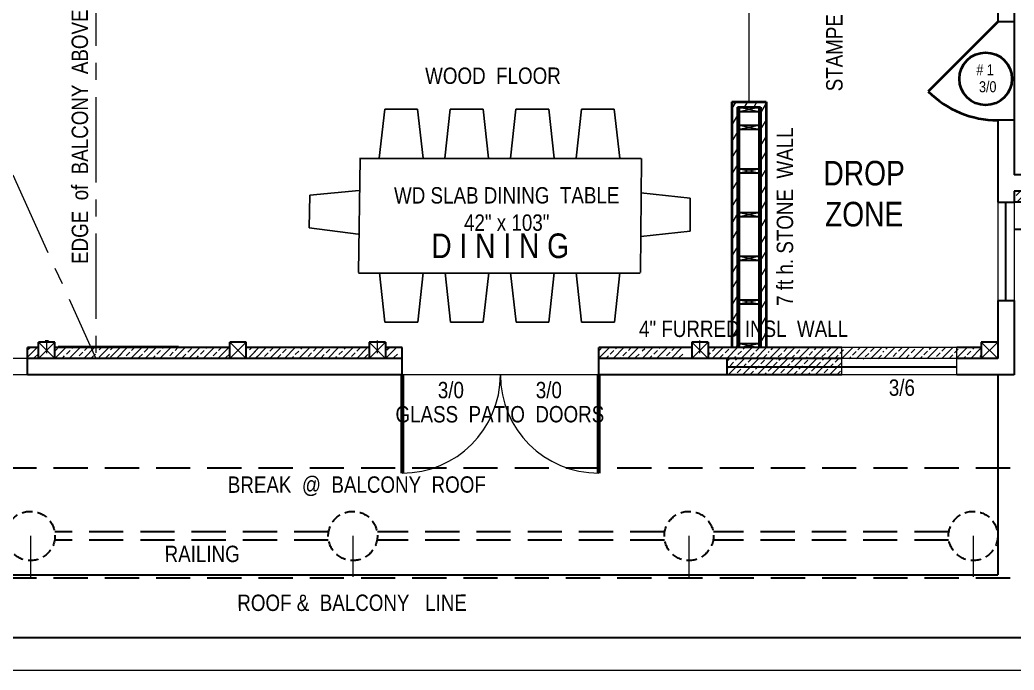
# Model space of a CAD drawing. Header units: inches. Extents: x 3832 to 8152, y 959 to 2015.
# Drawn here: x 7399.7 to 7763.6, y 1245.8 to 1483.9 of the extents above; entities that cross this region are included whole.
import ezdxf

# ---------------------------------------------------------------- set-up
doc = ezdxf.new("R2010")
doc.units = ezdxf.units.IN
doc.header["$MEASUREMENT"] = 0
doc.linetypes.add('CENTER', pattern=[2, 1.25, -0.25, 0.25, -0.25])
doc.linetypes.add('HIDDEN', pattern=[0.375, 0.25, -0.125])
for name, color, linetype, lineweight in [('BUILT-INS', 36, 'Continuous', 25), ('DOORS', 7, 'Continuous', 60), ('FLOORING', 7, 'Continuous', 20), ('FURNITURE', 36, 'Continuous', 25), ('MASONRY', 14, 'Continuous', 30), ('ROOF', 7, 'HIDDEN', 30), ('STAIRS', 7, 'Continuous', 20), ('WALL FRAMING', 9, 'CENTER', 30), ('WALLS', 7, 'Continuous', 30), ('WINDOWS', 5, 'Continuous', 30)]:
    doc.layers.add(name, color=color, linetype=linetype, lineweight=lineweight)
for name, color, linetype in [('TEXT', 7, 'Continuous'), ('TEXT80', 9, 'Continuous'), ('TITLE BLOCK', 7, 'Continuous')]:
    doc.layers.add(name, color=color, linetype=linetype)
doc.styles.add('ARCHENT', font='technical.ttf', dxfattribs={"height": 6})
pattern_1 = [(45, (2723.5756, 93.7525), (-2.6516504, 2.6516504), []), (45, (2726.2272, 93.7525), (-2.6516504, 2.6516504), [1.875, -0.9375])]
pattern_2 = [(45, (2649.905, 100.017), (-2.6516504, 2.6516504), []), (45, (2652.5568, 100.017), (-2.6516504, 2.6516504), [1.875, -0.9375])]

msp = doc.modelspace()

# ---------------------------------------------------------------- hatches: boundary and pattern name
at = {"layer": 'DOORS', "linetype": 'Continuous', "lineweight": 9, "ltscale": 25}
h = msp.add_hatch(dxfattribs=at)
h.set_pattern_fill('ANSI33', color=6, scale=15, style=0)
h.set_pattern_definition(pattern_1)
h.paths.add_polyline_path([(7780.59, 1421.16), (7763.59, 1421.16), (7763.59, 1417.16), (7787.59, 1417.16), (7787.59, 1421.16)])
h.paths.add_polyline_path([(7836.59, 1417.16), (7836.59, 1446.16), (7830.59, 1446.16), (7830.59, 1421.16), (7804.59, 1421.16), (7787.59, 1421.16), (7787.59, 1417.16)])
h = msp.add_hatch(dxfattribs=at)
h.set_pattern_fill('ANSI33', color=6, scale=15, style=0)
h.set_pattern_definition([(45, (2429.9084, 100.017), (-2.6516504, 2.6516504), []), (45, (2432.56, 100.017), (-2.6516504, 2.6516504), [1.875, -0.9375])])
h.paths.add_polyline_path([(7402.59, 1363.17), (7402.59, 1360.17), (7406.93, 1360.17), (7406.93, 1363.17)])
h.paths.add_polyline_path([(7402.59, 1363.91), (7402.59, 1363.17), (7406.93, 1363.17), (7406.93, 1363.91)])
h = msp.add_hatch(dxfattribs=at)
h.set_pattern_fill('ANSI33', color=6, scale=15, style=0)
h.set_pattern_definition([(45, (2450.9067, 100.017), (-2.6516504, 2.6516504), []), (45, (2453.5584, 100.017), (-2.6516504, 2.6516504), [1.875, -0.9375])])
h.paths.add_polyline_path([(7412.59, 1363.17), (7412.59, 1360.17), (7427.92, 1360.17), (7427.92, 1363.17)])
h.paths.add_polyline_path([(7412.59, 1363.91), (7412.59, 1363.17), (7427.92, 1363.17), (7427.92, 1363.91)])
h = msp.add_hatch(dxfattribs=at)
h.set_pattern_fill('ANSI33', color=6, scale=15, style=0)
h.set_pattern_definition([(45, (2456.1, 100.017), (-2.6516504, 2.6516504), []), (45, (2458.7518, 100.017), (-2.6516504, 2.6516504), [1.875, -0.9375])])
h.paths.add_polyline_path([(7428.78, 1363.17), (7428.78, 1360.17), (7433.12, 1360.17), (7433.12, 1363.17)])
h.paths.add_polyline_path([(7428.78, 1363.91), (7428.78, 1363.17), (7433.12, 1363.17), (7433.12, 1363.91)])
h = msp.add_hatch(dxfattribs=at)
h.set_pattern_fill('ANSI33', color=6, scale=15, style=0)
h.set_pattern_definition([(45, (2460.2642, 100.017), (-2.6516504, 2.6516504), []), (45, (2462.916, 100.017), (-2.6516504, 2.6516504), [1.875, -0.9375])])
h.paths.add_polyline_path([(7432.95, 1363.17), (7432.95, 1360.17), (7437.28, 1360.17), (7437.28, 1363.17)])
h.paths.add_polyline_path([(7432.95, 1363.91), (7432.95, 1363.17), (7437.28, 1363.17), (7437.28, 1363.91)])
h = msp.add_hatch(dxfattribs=at)
h.set_pattern_fill('ANSI33', color=6, scale=15, style=0)
h.set_pattern_definition([(45, (2499.948, 100.017), (-2.6516504, 2.6516504), []), (45, (2502.5996, 100.017), (-2.6516504, 2.6516504), [1.875, -0.9375])])
h.paths.add_polyline_path([(7476.97, 1363.17), (7434.97, 1363.17), (7434.97, 1360.17), (7476.97, 1360.17)])
h.paths.add_polyline_path([(7476.97, 1363.91), (7434.97, 1363.91), (7434.97, 1363.17), (7476.97, 1363.17)])
h = msp.add_hatch(dxfattribs=at)
h.set_pattern_fill('ANSI33', color=6, scale=15, style=0)
h.set_pattern_definition([(45, (2511.0463, 100.017), (-2.6516504, 2.6516504), []), (45, (2513.698, 100.017), (-2.6516504, 2.6516504), [1.875, -0.9375])])
h.paths.add_polyline_path([(7483.73, 1363.17), (7483.73, 1360.17), (7488.06, 1360.17), (7488.06, 1363.17)])
h.paths.add_polyline_path([(7483.73, 1363.91), (7483.73, 1363.17), (7488.06, 1363.17), (7488.06, 1363.91)])
h = msp.add_hatch(dxfattribs=at)
h.set_pattern_fill('ANSI33', color=6, scale=15, style=0)
h.set_pattern_definition([(45, (2550.574, 99.7867), (-2.6516504, 2.6516504), []), (45, (2553.2256, 99.7867), (-2.6516504, 2.6516504), [1.875, -0.9375])])
h.paths.add_polyline_path([(7527.59, 1362.94), (7485.59, 1362.94), (7485.59, 1359.94), (7527.59, 1359.94)])
h.paths.add_polyline_path([(7527.59, 1363.91), (7485.59, 1363.91), (7485.59, 1362.94), (7527.59, 1362.94)])
h = msp.add_hatch(dxfattribs=at)
h.set_pattern_fill('ANSI33', color=6, scale=15, style=0)
h.set_pattern_definition([(45, (2561.4008, 100.017), (-2.6516504, 2.6516504), []), (45, (2564.0524, 100.017), (-2.6516504, 2.6516504), [1.875, -0.9375])])
h.paths.add_polyline_path([(7534.09, 1363.17), (7534.09, 1360.17), (7538.42, 1360.17), (7538.42, 1363.17)])
h.paths.add_polyline_path([(7534.09, 1363.91), (7534.09, 1363.17), (7538.42, 1363.17), (7538.42, 1363.91)])
h = msp.add_hatch(dxfattribs=at)
h.set_pattern_fill('ANSI33', color=0, scale=15, style=0)
h.set_pattern_definition(pattern_2)
h.paths.add_polyline_path([(7611.59, 1363.17), (7611.59, 1360.17), (7626.92, 1360.17), (7626.92, 1363.17)])
h.paths.add_polyline_path([(7611.59, 1363.91), (7611.59, 1363.17), (7626.92, 1363.17), (7626.92, 1363.91)])
h = msp.add_hatch(dxfattribs=at)
h.set_pattern_fill('ANSI33', color=0, scale=15, style=0)
h.set_pattern_definition(pattern_2)
h.paths.add_polyline_path([(7611.59, 1363.17), (7611.59, 1360.17), (7626.92, 1360.17), (7626.92, 1363.17)])
h.paths.add_polyline_path([(7611.59, 1363.91), (7611.59, 1363.17), (7626.92, 1363.17), (7626.92, 1363.91)])
h = msp.add_hatch(dxfattribs=at)
h.set_pattern_fill('ANSI33', color=0, scale=15, style=0)
h.set_pattern_definition(pattern_2)
h.paths.add_polyline_path([(7611.59, 1363.17), (7611.59, 1360.17), (7626.92, 1360.17), (7626.92, 1363.17)])
h.paths.add_polyline_path([(7611.59, 1363.91), (7611.59, 1363.17), (7626.92, 1363.17), (7626.92, 1363.91)])
h = msp.add_hatch(dxfattribs=at)
h.set_pattern_fill('ANSI33', color=0, scale=15, style=0)
h.set_pattern_definition(pattern_2)
h.paths.add_polyline_path([(7611.59, 1363.17), (7611.59, 1360.17), (7626.92, 1360.17), (7626.92, 1363.17)])
h.paths.add_polyline_path([(7611.59, 1363.91), (7611.59, 1363.17), (7626.92, 1363.17), (7626.92, 1363.91)])
h = msp.add_hatch(dxfattribs=at)
h.set_pattern_fill('ANSI33', color=6, scale=15, style=0)
h.set_pattern_definition(pattern_2)
h.paths.add_polyline_path([(7611.59, 1363.17), (7611.59, 1360.17), (7626.92, 1360.17), (7626.92, 1363.17)])
h.paths.add_polyline_path([(7611.59, 1363.91), (7611.59, 1363.17), (7626.92, 1363.17), (7626.92, 1363.91)])
h = msp.add_hatch(dxfattribs=at)
h.set_pattern_fill('ANSI33', color=6, scale=15, style=0)
h.set_pattern_definition([(45, (2665.8255, 100.017), (-2.6516504, 2.6516504), []), (45, (2668.477, 100.017), (-2.6516504, 2.6516504), [1.875, -0.9375])])
h.paths.add_polyline_path([(7627.51, 1363.17), (7627.51, 1360.17), (7642.84, 1360.17), (7642.84, 1363.17)])
h.paths.add_polyline_path([(7627.51, 1363.91), (7627.51, 1363.17), (7642.84, 1363.17), (7642.84, 1363.91)])
h = msp.add_hatch(dxfattribs=at)
h.set_pattern_fill('ANSI33', color=6, scale=15, style=0)
h.set_pattern_definition([(45, (2696.574, 99.7867), (-2.6516504, 2.6516504), []), (45, (2699.2256, 99.7867), (-2.6516504, 2.6516504), [1.875, -0.9375])])
h.paths.add_polyline_path([(7651.59, 1362.94), (7651.59, 1359.94), (7673.59, 1359.94), (7673.59, 1362.94)])
h.paths.add_polyline_path([(7651.59, 1363.91), (7651.59, 1362.94), (7673.59, 1362.94), (7673.59, 1363.91)])
h = msp.add_hatch(dxfattribs=at)
h.set_pattern_fill('ANSI33', color=6, scale=15, style=0)
h.set_pattern_definition([(45, (2738.574, 99.599), (-2.6516504, 2.6516504), []), (45, (2741.2256, 99.599), (-2.6516504, 2.6516504), [1.875, -0.9375])])
h.paths.add_polyline_path([(7715.59, 1362.76), (7673.59, 1362.76), (7673.59, 1359.76), (7715.59, 1359.76)])
h.paths.add_polyline_path([(7715.59, 1363.91), (7673.59, 1363.91), (7673.59, 1362.76), (7715.59, 1362.76)])
h = msp.add_hatch(dxfattribs=at)
h.set_pattern_fill('ANSI33', color=6, scale=15, style=0)
h.set_pattern_definition([(45, (2780.5756, 99.7525), (-2.6516504, 2.6516504), []), (45, (2783.2272, 99.7525), (-2.6516504, 2.6516504), [1.875, -0.9375])])
h.paths.add_polyline_path([(7751.59, 1359.91), (7751.59, 1362.91), (7715.59, 1362.91), (7715.59, 1359.91)])
h.paths.add_polyline_path([(7751.59, 1363.91), (7715.59, 1363.91), (7715.59, 1362.91), (7751.59, 1362.91)])
h = msp.add_hatch(dxfattribs=at)
h.set_pattern_fill('ANSI33', color=6, scale=15, style=0)
h.set_pattern_definition(pattern_1)
h.paths.add_polyline_path([(7700.59, 1359.91), (7658.59, 1359.91), (7658.59, 1356.91), (7700.59, 1356.91)])
h.paths.add_polyline_path([(7700.59, 1356.91), (7658.59, 1356.91), (7658.59, 1353.91), (7700.59, 1353.91)])

# ---------------------------------------------------------------- linework, layer by layer
at = {"layer": 'BUILT-INS', "color": 6, "ltscale": 20}
for p, q in [((7524.3, 1433.14), (7523.67, 1391.34)), ((7627.28, 1433.14), (7626.86, 1391.34))]:
    msp.add_line(p, q, dxfattribs=at)
at = {"layer": 'DOORS', "color": 6, "linetype": 'Continuous', "lineweight": 40, "ltscale": 15}
msp.add_line((7757.59, 1483.16), (7732.14, 1457.7), dxfattribs=at)
at = {"layer": 'DOORS', "color": 6, "ltscale": 15}
for p, q in [((7539.59, 1353.91), (7539.59, 1317.91)), ((7611.59, 1317.91), (7611.59, 1353.91))]:
    msp.add_line(p, q, dxfattribs=at)
at = {"layer": 'DOORS', "color": 6, "linetype": 'Continuous', "lineweight": 40, "ltscale": 15}
msp.add_arc((7757.59, 1483.16), 36, 225, 270, dxfattribs=at)
at = {"layer": 'DOORS', "color": 6, "linetype": 'Continuous', "lineweight": 9, "ltscale": 25}
for centre, start, end in [((7539.59, 1353.91), 270, 0), ((7611.59, 1353.91), 180, 270)]:
    msp.add_arc(centre, 36, start, end, dxfattribs=at)
at = {"layer": 'FLOORING', "color": 6, "linetype": 'Continuous', "lineweight": 20, "ltscale": 25}
msp.add_line((7666.58, 1453.91), (7666.67, 1512.88), dxfattribs=at)
at = {"layer": 'FURNITURE', "ltscale": 25}
for p, q in [((7533.27, 1451.27), (7531.27, 1433.27)), ((7533.27, 1451.27), (7545.27, 1451.27)), ((7545.27, 1451.27), (7547.27, 1433.27)), ((7557.27, 1451.27), (7555.27, 1433.27)), ((7557.27, 1451.27), (7569.27, 1451.27)), ((7569.27, 1451.27), (7571.27, 1433.27)), ((7581.27, 1451.27), (7579.27, 1433.27)), ((7581.27, 1451.27), (7593.27, 1451.27)), ((7593.27, 1451.27), (7595.27, 1433.27)), ((7605.27, 1451.27), (7603.27, 1433.27)), ((7605.27, 1451.27), (7617.27, 1451.27)), ((7617.27, 1451.27), (7619.27, 1433.27)), ((7505.83, 1419.78), (7505.62, 1407.78)), ((7505.83, 1419.78), (7523.86, 1421.47)), ((7645.04, 1418.57), (7627.04, 1420.57)), ((7645.04, 1418.57), (7645.04, 1406.57)), ((7505.62, 1407.78), (7523.59, 1405.47)), ((7645.04, 1406.57), (7627.04, 1404.57)), ((7533.33, 1373.27), (7531.33, 1391.27)), ((7545.33, 1373.27), (7547.33, 1391.27)), ((7557.33, 1373.27), (7555.33, 1391.27)), ((7569.33, 1373.27), (7571.33, 1391.27)), ((7581.33, 1373.27), (7579.33, 1391.27)), ((7593.33, 1373.27), (7595.33, 1391.27)), ((7605.33, 1373.27), (7603.33, 1391.27)), ((7617.33, 1373.27), (7619.33, 1391.27)), ((7533.33, 1373.27), (7545.33, 1373.27)), ((7557.33, 1373.27), (7569.33, 1373.27)), ((7581.33, 1373.27), (7593.33, 1373.27)), ((7605.33, 1373.27), (7617.33, 1373.27))]:
    msp.add_line(p, q, dxfattribs=at)
at = {"layer": 'FURNITURE', "color": 6, "ltscale": 25}
for p, q in [((7627.06, 1433.1), (7524.06, 1433.1)), ((7626.69, 1391.1), (7523.69, 1391.13))]:
    msp.add_line(p, q, dxfattribs=at)
at = {"layer": 'FURNITURE', "color": 6, "linetype": 'Continuous', "ltscale": 20}
msp.add_line((7457.78, 1364.25), (7413.78, 1364.25), dxfattribs=at)
at = {"layer": 'MASONRY', "color": 6, "lineweight": 40, "ltscale": 15}
for p, q in [((7660.34, 1453.91), (7660.34, 1363.91)), ((7672.84, 1453.91), (7672.84, 1363.91))]:
    msp.add_line(p, q, dxfattribs=at)
at = {"layer": 'MASONRY', "color": 6, "linetype": 'Continuous', "lineweight": 40, "ltscale": 25}
msp.add_line((7660.34, 1453.91), (7672.84, 1453.91), dxfattribs=at)
at = {"layer": 'MASONRY', "color": 6, "linetype": 'Continuous', "lineweight": 9, "ltscale": 20}
for p, q in [((7661.72, 1453.91), (7660.34, 1451.52)), ((7665.97, 1453.91), (7664.82, 1451.91)), ((7669.44, 1453.91), (7668.28, 1451.91)), ((7672.84, 1453.37), (7670.84, 1449.91)), ((7662.34, 1448.98), (7660.34, 1445.52)), ((7672.84, 1447.37), (7670.84, 1443.91)), ((7662.34, 1442.98), (7660.34, 1439.52)), ((7672.84, 1441.37), (7670.84, 1437.91)), ((7662.34, 1436.98), (7660.34, 1433.52)), ((7672.59, 1435.37), (7670.59, 1431.91)), ((7662.34, 1430.98), (7660.34, 1427.52)), ((7672.84, 1429.37), (7670.84, 1425.91)), ((7662.34, 1424.98), (7660.34, 1421.52)), ((7672.84, 1423.37), (7670.84, 1419.91)), ((7662.34, 1418.98), (7660.34, 1415.52)), ((7672.59, 1417.37), (7670.59, 1413.91)), ((7662.34, 1412.98), (7660.34, 1409.52)), ((7672.84, 1411.37), (7670.84, 1407.91)), ((7662.34, 1406.98), (7660.34, 1403.52)), ((7672.84, 1405.37), (7670.84, 1401.91)), ((7662.34, 1400.98), (7660.34, 1397.52)), ((7672.84, 1399.37), (7670.84, 1395.91)), ((7662.59, 1394.98), (7660.59, 1391.52)), ((7672.84, 1393.37), (7670.84, 1389.91)), ((7662.34, 1388.98), (7660.34, 1385.52)), ((7672.84, 1387.37), (7670.84, 1383.91)), ((7662.34, 1382.98), (7660.34, 1379.52)), ((7672.84, 1381.37), (7670.84, 1377.91)), ((7662.34, 1376.98), (7660.34, 1373.52)), ((7672.84, 1375.37), (7670.84, 1371.91)), ((7662.34, 1370.98), (7660.34, 1367.52)), ((7672.84, 1369.37), (7670.84, 1365.91)), ((7662.34, 1364.98), (7661.72, 1363.91))]:
    msp.add_line(p, q, dxfattribs=at)
at = {"layer": 'ROOF', "ltscale": 50}
msp.add_line((7845.52, 1407.16), (7763.59, 1407.16), dxfattribs=at)
at = {"layer": 'ROOF', "linetype": 'Continuous', "ltscale": 50}
for p in [(7757.59, 1353.53), (7220.04, 1280.61)]:
    msp.add_line(p, (7757.59, 1280.61), dxfattribs=at)
at = {"layer": 'ROOF', "linetype": 'HIDDEN', "ltscale": 50}
for p, q in [((7224.59, 1319.91), (7787.59, 1319.91)), ((7512.59, 1296.41), (7412.59, 1296.41)), ((7635.59, 1296.41), (7530.59, 1296.41)), ((7739.59, 1296.41), (7653.59, 1296.41)), ((7512.59, 1293.41), (7412.59, 1293.41)), ((7635.59, 1293.41), (7530.59, 1293.41)), ((7739.59, 1293.41), (7653.59, 1293.41))]:
    msp.add_line(p, q, dxfattribs=at)
at = {"layer": 'ROOF', "color": 7, "linetype": 'HIDDEN', "ltscale": 50}
msp.add_line((7224.59, 1279.61), (7787.59, 1279.61), dxfattribs=at)
at = {"layer": 'ROOF', "ltscale": 15}
for centre in [(7403.59, 1294.91), (7521.59, 1294.91), (7644.59, 1294.91), (7748.59, 1294.91)]:
    msp.add_circle(centre, 9, dxfattribs=at)
at = {"layer": 'STAIRS', "color": 7, "linetype": 'CENTER', "lineweight": 9, "ltscale": 25}
msp.add_line((7293.94, 1654.89), (7427.59, 1359.91), dxfattribs=at)
at = {"layer": 'STAIRS', "linetype": 'CENTER', "lineweight": 9, "ltscale": 25}
msp.add_line((7427.59, 1505.67), (7427.59, 1359.91), dxfattribs=at)
at = {"layer": 'TEXT', "color": 6, "linetype": 'Continuous', "lineweight": 40, "ltscale": 15}
msp.add_circle((7753.18, 1462.35), 9.63, dxfattribs=at)
at = {"layer": 'TITLE BLOCK', "color": 7, "linetype": 'Continuous', "lineweight": 30, "ltscale": 0.5}
msp.add_line((7146.59, 1257.77), (7926.58, 1257.77), dxfattribs=at)
at = {"layer": 'TITLE BLOCK', "color": 7, "linetype": 'Continuous', "lineweight": 0, "ltscale": 0.5}
msp.add_line((7122.59, 1245.77), (7938.58, 1245.77), dxfattribs=at)
at = {"layer": 'WALL FRAMING', "color": 9, "linetype": 'Continuous', "lineweight": 9, "ltscale": 150}
for p, q in [((7409, 1366.49), (7409.59, 1366.49)), ((7409.59, 1361.8), (7409.59, 1366.49)), ((7409.59, 1366.49), (7410.18, 1366.49)), ((7530.57, 1361.8), (7530.57, 1366.49)), ((7648.57, 1361.8), (7648.57, 1366.49))]:
    msp.add_line(p, q, dxfattribs=at)
at = {"layer": 'WALL FRAMING', "color": 9, "ltscale": 15}
msp.add_line((7757.59, 1365.91), (7751.59, 1365.91), dxfattribs=at)
at = {"layer": 'WALL FRAMING', "color": 7, "ltscale": 15}
for p, q in [((7412.59, 1359.91), (7406.59, 1359.91)), ((7482.59, 1359.91), (7476.59, 1359.91)), ((7533.59, 1359.91), (7527.59, 1359.91)), ((7651.59, 1359.91), (7645.59, 1359.91))]:
    msp.add_line(p, q, dxfattribs=at)
at = {"layer": 'WALL FRAMING', "color": 9, "lineweight": 9, "ltscale": 15}
for p, q in [((7403.59, 1294.91), (7403.59, 1279.91)), ((7521.59, 1294.91), (7521.59, 1279.91)), ((7644.59, 1294.91), (7644.59, 1279.91)), ((7748.59, 1294.91), (7748.59, 1279.91))]:
    msp.add_line(p, q, dxfattribs=at)
at = {"layer": 'WALLS', "ltscale": 15}
for p, q in [((7757.59, 1505.91), (7757.59, 1483.16)), ((7763.59, 1504.66), (7763.59, 1483.16)), ((7763.59, 1483.16), (7757.59, 1483.16)), ((7763.59, 1483.16), (7763.59, 1447.16)), ((7757.59, 1447.16), (7757.59, 1417.16)), ((7763.59, 1447.16), (7757.59, 1447.16)), ((7763.59, 1447.16), (7763.59, 1427.16)), ((7780.59, 1427.16), (7763.59, 1427.16)), ((7763.59, 1421.16), (7763.59, 1417.16)), ((7780.59, 1421.16), (7763.59, 1421.16)), ((7757.59, 1417.16), (7763.59, 1417.16)), ((7757.59, 1381.16), (7757.59, 1359.91)), ((7763.59, 1381.16), (7763.59, 1353.91)), ((7406.59, 1359.91), (7406.59, 1365.91)), ((7412.59, 1365.91), (7406.59, 1365.91)), ((7412.59, 1359.91), (7412.59, 1365.91)), ((7476.59, 1359.91), (7476.59, 1365.91)), ((7482.59, 1365.91), (7476.59, 1365.91)), ((7482.59, 1359.91), (7482.59, 1365.91)), ((7533.59, 1365.91), (7527.59, 1365.91)), ((7527.59, 1365.91), (7527.59, 1359.91)), ((7533.59, 1365.91), (7533.59, 1359.91)), ((7651.59, 1365.91), (7645.59, 1365.91)), ((7645.59, 1365.91), (7645.59, 1359.91)), ((7651.59, 1365.91), (7651.59, 1359.91)), ((7751.59, 1365.91), (7751.59, 1359.91)), ((7757.59, 1365.91), (7757.59, 1359.91)), ((7476.59, 1363.91), (7412.59, 1363.91)), ((7751.59, 1363.91), (7742.59, 1363.91)), ((7539.59, 1359.91), (7402.59, 1359.91)), ((7700.59, 1359.91), (7611.58, 1359.91)), ((7658.59, 1353.91), (7658.59, 1359.91)), ((7757.59, 1359.91), (7742.59, 1359.91)), ((7539.59, 1353.91), (7402.59, 1353.91)), ((7700.59, 1353.91), (7611.59, 1353.91)), ((7658.59, 1356.91), (7700.59, 1356.91)), ((7700.59, 1353.91), (7658.59, 1353.91)), ((7763.59, 1353.91), (7742.59, 1353.91))]:
    msp.add_line(p, q, dxfattribs=at)
at = {"layer": 'WALLS', "color": 6, "lineweight": 40, "ltscale": 15}
for p, q in [((7662.34, 1451.91), (7662.34, 1363.91)), ((7662.84, 1451.91), (7662.84, 1363.91)), ((7670.34, 1451.91), (7670.34, 1363.91)), ((7670.84, 1451.91), (7670.84, 1363.91))]:
    msp.add_line(p, q, dxfattribs=at)
at = {"layer": 'WALLS', "color": 6, "linetype": 'Continuous', "lineweight": 40, "ltscale": 25}
msp.add_line((7662.34, 1451.91), (7670.84, 1451.91), dxfattribs=at)
at = {"layer": 'WALLS', "color": 6, "linetype": 'Continuous', "lineweight": 9, "ltscale": 25}
for p, q in [((7662.84, 1450.41), (7670.34, 1451.91)), ((7662.84, 1451.91), (7670.34, 1450.41)), ((7662.84, 1443.91), (7670.34, 1445.41)), ((7662.84, 1445.41), (7670.34, 1443.91)), ((7662.84, 1427.91), (7670.34, 1429.41)), ((7662.84, 1429.41), (7670.34, 1427.91)), ((7662.84, 1411.91), (7670.34, 1413.41)), ((7662.84, 1413.41), (7670.34, 1411.91)), ((7662.84, 1395.91), (7670.34, 1397.41)), ((7662.84, 1397.41), (7670.34, 1395.91)), ((7662.84, 1379.91), (7670.34, 1381.41)), ((7662.84, 1381.41), (7670.34, 1379.91)), ((7662.84, 1363.91), (7670.34, 1365.41)), ((7662.84, 1365.41), (7670.34, 1363.91))]:
    msp.add_line(p, q, dxfattribs=at)
at = {"layer": 'WALLS', "color": 6, "ltscale": 25}
for p, q in [((7662.84, 1450.41), (7670.34, 1450.41)), ((7662.84, 1445.41), (7670.34, 1445.41)), ((7662.84, 1443.91), (7670.34, 1443.91)), ((7662.84, 1429.41), (7670.34, 1429.41)), ((7662.84, 1427.91), (7670.34, 1427.91)), ((7662.84, 1413.41), (7670.34, 1413.41)), ((7662.84, 1411.91), (7670.34, 1411.91)), ((7662.84, 1397.41), (7670.34, 1397.41)), ((7662.84, 1395.91), (7670.34, 1395.91)), ((7662.84, 1381.41), (7670.34, 1381.41)), ((7662.84, 1379.91), (7670.34, 1379.91)), ((7662.84, 1365.41), (7670.34, 1365.41))]:
    msp.add_line(p, q, dxfattribs=at)
at = {"layer": 'WALLS', "lineweight": 20, "ltscale": 15}
for p, q in [((7757.59, 1417.16), (7757.59, 1381.16)), ((7763.59, 1417.16), (7763.59, 1381.16)), ((7402.59, 1359.91), (7332.59, 1359.91)), ((7742.59, 1359.91), (7700.59, 1359.91)), ((7402.59, 1353.91), (7332.59, 1353.91)), ((7742.59, 1353.91), (7700.59, 1353.91))]:
    msp.add_line(p, q, dxfattribs=at)
at = {"layer": 'WALLS', "color": 6, "ltscale": 15}
for p, q in [((7836.59, 1417.16), (7763.59, 1417.16)), ((7402.59, 1353.91), (7402.59, 1363.91)), ((7406.59, 1363.91), (7402.59, 1363.91)), ((7527.59, 1363.91), (7482.59, 1363.91)), ((7539.59, 1363.91), (7533.59, 1363.91)), ((7539.59, 1353.91), (7539.59, 1363.91)), ((7645.59, 1363.91), (7611.59, 1363.91)), ((7611.59, 1353.91), (7611.59, 1363.91)), ((7700.59, 1363.91), (7651.59, 1363.91))]:
    msp.add_line(p, q, dxfattribs=at)
at = {"layer": 'WALLS', "color": 9, "ltscale": 15}
msp.add_line((7757.59, 1381.16), (7763.59, 1381.16), dxfattribs=at)
at = {"layer": 'WALLS', "color": 7, "linetype": 'Continuous', "lineweight": 9, "ltscale": 15}
for p, q in [((7406.59, 1365.91), (7412.59, 1359.91)), ((7406.59, 1359.91), (7412.59, 1365.91)), ((7476.59, 1365.91), (7482.59, 1359.91)), ((7476.59, 1359.91), (7482.59, 1365.91)), ((7527.59, 1359.91), (7533.59, 1365.91)), ((7533.59, 1359.91), (7527.59, 1365.91)), ((7645.59, 1359.91), (7651.59, 1365.91)), ((7651.59, 1359.91), (7645.59, 1365.91)), ((7751.59, 1359.91), (7757.59, 1365.91)), ((7757.59, 1359.91), (7751.59, 1365.91))]:
    msp.add_line(p, q, dxfattribs=at)
at = {"layer": 'WALLS', "color": 6, "lineweight": 20, "ltscale": 15}
for p, q in [((7700.59, 1353.91), (7700.59, 1363.91)), ((7742.59, 1363.91), (7700.59, 1363.91)), ((7742.59, 1353.91), (7742.59, 1363.91))]:
    msp.add_line(p, q, dxfattribs=at)
at = {"layer": 'WALLS', "color": 7, "ltscale": 15}
msp.add_line((7757.59, 1359.91), (7751.59, 1359.91), dxfattribs=at)
at = {"layer": 'WALLS', "color": 6, "linetype": 'Continuous', "lineweight": 20, "ltscale": 15}
msp.add_line((7611.59, 1353.91), (7539.59, 1353.91), dxfattribs=at)
at = {"layer": 'WINDOWS', "ltscale": 15}
msp.add_line((7760.59, 1381.16), (7760.59, 1417.16), dxfattribs=at)
at = {"layer": 'WINDOWS', "color": 5, "ltscale": 15}
msp.add_line((7700.59, 1356.91), (7742.59, 1356.91), dxfattribs=at)

# ---------------------------------------------------------------- texts
at = {"layer": 'DOORS', "color": 6, "linetype": 'Continuous', "lineweight": 40, "char_height": 4, "width": 360.0625, "attachment_point": 5, "rotation": 0.0328, "style": 'ARCHENT'}
for s, insert in [('# 1', (7752.98, 1465.65)), ('3/0', (7753.94, 1459.41))]:
    msp.add_mtext(s, dxfattribs=dict(at, insert=insert))
at = {"layer": 'FURNITURE', "insert": (7577.9, 1414.62), "char_height": 6, "width": 360.0625, "attachment_point": 5, "rotation": 0.0328, "style": 'ARCHENT'}
msp.add_mtext('{\\C6;WD SLAB DINING  TABLE\\C7;\\P\\C6;42" x 103"}', dxfattribs=at)
at = {"layer": 'TEXT80', "width": 360.0625, "attachment_point": 5, "style": 'ARCHENT'}
for s, insert, char_height, rotation in [('{\\C6;STAMPED  CONC   FLOOR}', (7697.83, 1501.11), 6, 90.0328), ('{\\C7;EDGE  of  BALCONY  ABOVE}', (7421.73, 1441.13), 6, 90.0328), ('{\\C6;WOOD  FLOOR}', (7572.87, 1463.43), 6, 0.0328), ('{\\C7;DROP\\PZONE  }', (7708.71, 1420.22), 9, 0.0328), ('{\\C7;D I N I N G  }', (7575.52, 1401.12), 9, 0.0328), ('{\\C6;4" FURRED INSL  WALL}', (7664.58, 1370.75), 6, 0.0328), ('{\\C7;BREAK  @  BALCONY  ROOF}', (7523.05, 1313.12), 6, 0.0328), ('{\\C7;RAILING}', (7466.46, 1288.29), 6, 0.0328), ('{\\C7; ROOF &  BALCONY   LINE}', (7520.36, 1270.4), 6, 0.0328)]:
    msp.add_mtext(s, dxfattribs=dict(at, insert=insert, char_height=char_height, rotation=rotation))
at = {"layer": 'TEXT80', "color": 9, "char_height": 6, "width": 360.0625, "attachment_point": 5, "rotation": 0.0328, "style": 'ARCHENT'}
for s, insert in [('{\\C6;3/0}', (7557.47, 1348.3)), ('{\\C6;3/0}', (7593.32, 1348.3)), ('{\\C6;GLASS  PATIO  DOORS}', (7575.39, 1339.45))]:
    msp.add_mtext(s, dxfattribs=dict(at, insert=insert))
at = {"layer": 'TEXT80', "color": 9, "linetype": 'Continuous', "insert": (7722.52, 1349.2), "char_height": 6, "width": 360.0625, "attachment_point": 5, "rotation": 0.0328, "style": 'ARCHENT'}
msp.add_mtext('{\\C7;3/6}', dxfattribs=at)
at = {"layer": 'WALLS', "color": 9, "insert": (7679.75, 1411.85), "char_height": 6, "width": 360.0625, "attachment_point": 5, "rotation": 90.0328, "style": 'ARCHENT'}
msp.add_mtext('{\\C6;7 ft h. STONE  WALL\\C7; }', dxfattribs=at)

doc.saveas('drawing.dxf')
